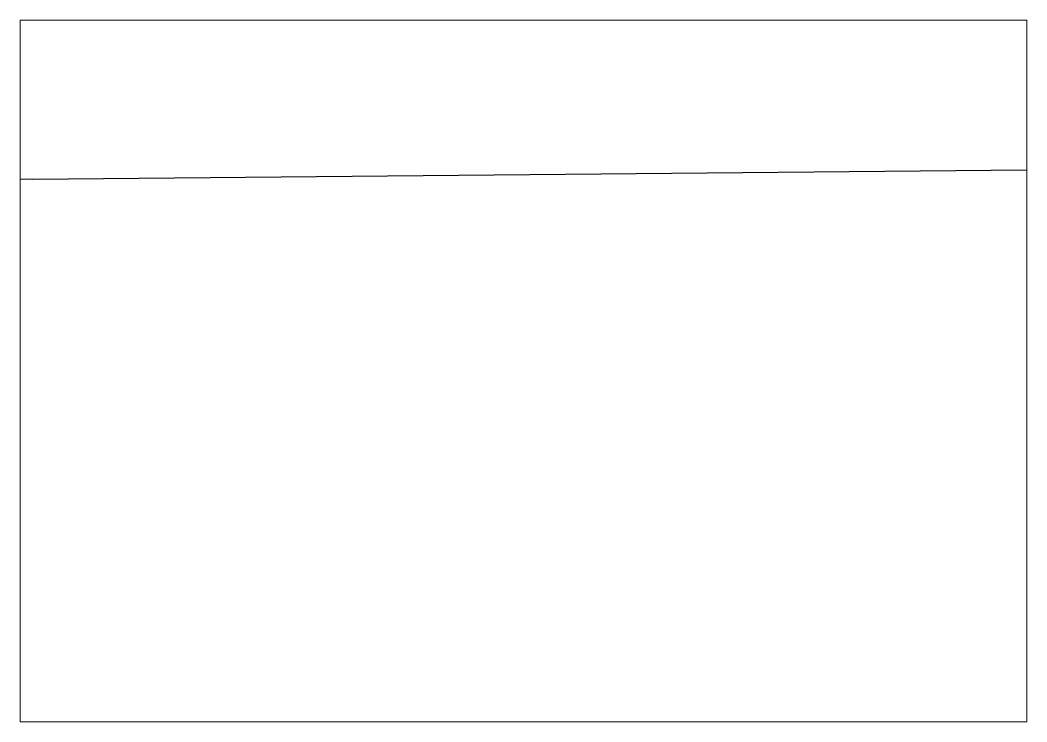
# Paper-space layout 'www.ceco.net' of a CAD drawing. Header units: millimetres. Extents: x 29 to 258, y 20 to 180.
# The model-space entities are those that its viewports show. They can reach past a viewport. Long polylines and large blocks are cut down to what shows.
import ezdxf

# ---------------------------------------------------------------- set-up
doc = ezdxf.new("R2010")
doc.units = ezdxf.units.MM
doc.layers.add('ceco.net 437 - Tesla 3 front view', color=7, linetype='Continuous')

msp = doc.modelspace()

# ---------------------------------------------------------------- linework, layer by layer
at = {"layer": 'ceco.net 437 - Tesla 3 front view'}
msp.add_lwpolyline([(551.75, 167.98), (0, 162.94), (-551.75, 167.98, 0.031286)], format="xyb", dxfattribs=at)

psp = doc.layouts.new('www.ceco.net')

# ---------------------------------------------------------------- viewports
at = {"layer": '0'}
psp.add_viewport(center=(143.44, 99.96), size=(229.5, 159.9353), view_center_point=(148.5, 105), view_height=212.1429, dxfattribs=at)

doc.saveas('drawing.dxf')
